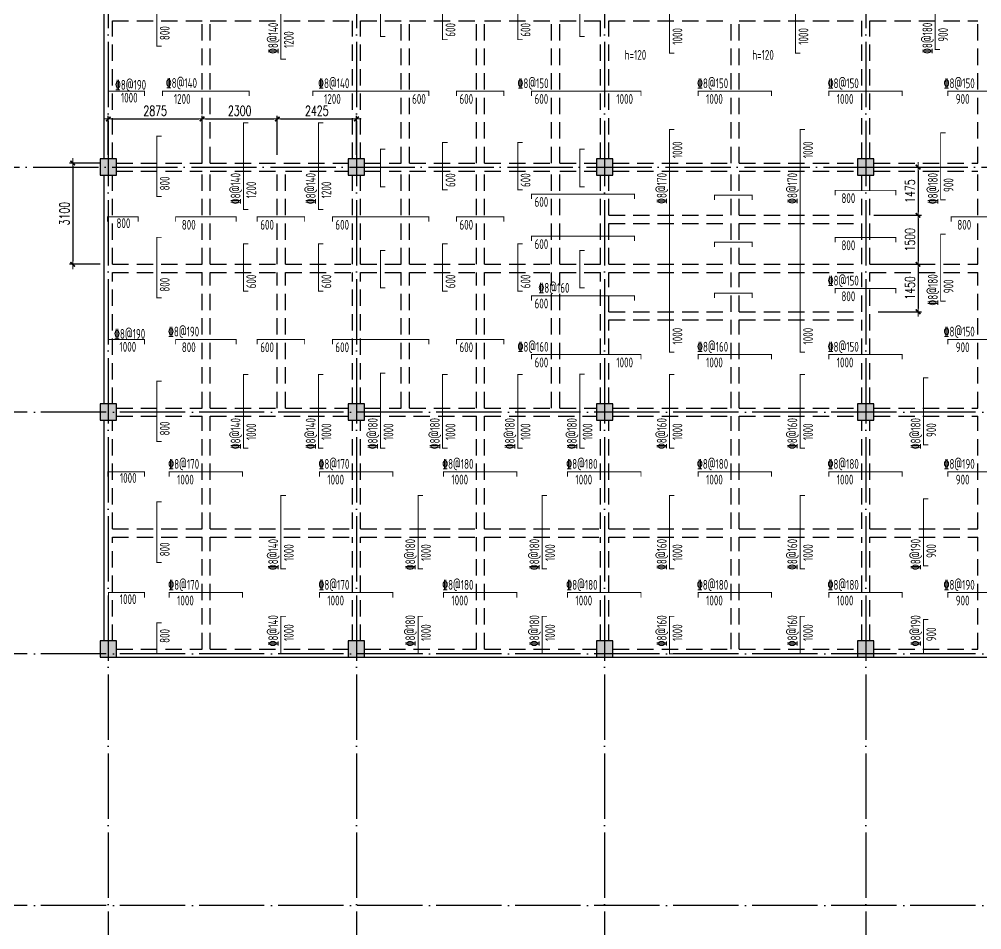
# Model space of a CAD drawing. Extents: x -21254 to 860439, y -324318 to 454338.
# Drawn here: x 447817 to 477293, y 45817 to 73684 of the extents above; entities that cross this region are included whole.
import ezdxf
from ezdxf.enums import TextEntityAlignment as Align

# ---------------------------------------------------------------- set-up
doc = ezdxf.new("R2010")
doc.units = 0
doc.header["$LTSCALE"] = 1000
doc.header["$MEASUREMENT"] = 0
doc.linetypes.add('DASHED', pattern=[0.75, 0.5, -0.25])
doc.linetypes.add('DOTE', pattern=[2.42, 2, -0.2, 0.02, -0.2])
doc.layers.get('0').update_dxf_attribs({"linetype": 'CONTINUOUS'})
doc.layers.get('Defpoints').update_dxf_attribs({"linetype": 'CONTINUOUS', "lineweight": 5})
for name, color, linetype in [('BEAM_CONT', 4, 'CONTINUOUS'), ('BEAM_DASH', 144, 'DASHED'), ('COLU', 7, 'CONTINUOUS'), ('COLU_HATCH', 251, 'CONTINUOUS'), ('DOTE', 1, 'DOTE'), ('FSK_FREIN', 2, 'CONTINUOUS'), ('FSK_FTEXT', 4, 'CONTINUOUS'), ('zq－标准层', 7, 'CONTINUOUS')]:
    doc.layers.add(name, color=color, linetype=linetype)
doc.layers.add('DIM', color=3, linetype='CONTINUOUS', lineweight=5)
doc.styles.add('BW_Rein', font='Tssdeng.shx', dxfattribs={"width": 0.7, "bigfont": 'hztxt.shx'})
doc.styles.add('TSSD_Dimension', font='TXT.shx', dxfattribs={"width": 0.7, "bigfont": 'hztxt.shx'})
doc.styles.add('三级钢', font='tssdeng.shx', dxfattribs={"width": 0.7, "bigfont": 'hzfs.shx'})
doc.dimstyles.new('TSSD_100_100$0', dxfattribs={"dimtxt": 300, "dimasz": 100, "dimexe": 100, "dimexo": 250, "dimgap": 100, "dimtad": 1, "dimdec": 0, "dimzin": 0, "dimdsep": 46, "dimtxsty": 'TSSD_Dimension', "dimblk1": '_tsdbk', "dimblk2": '_tsdbk', "dimsah": 1, "dimcen": 0, "dimdle": 100, "dimclrt": 7, "dimadec": 1, "dimazin": 0, "dimtfac": 1, "dimtdec": 0, "dimtix": 1, "dimtmove": 2, "dimatfit": 3, "dimldrblk": '_tsdbk', "dimfxl": 100, "dimtolj": 1, "dimtzin": 0, "dimarcsym": 0})

# ---------------------------------------------------------------- blocks, each defined once
blk = doc.blocks.new('_tsdbk')
blk.add_line((-1, 0), (1.5, 0))
at = {"const_width": 0.5}
blk.add_lwpolyline([(-0.7, -0.7), (0.7, 0.7)], dxfattribs=at)
blk = doc.blocks.new('*D1651')
at = {"layer": 'Defpoints', "color": 0, "transparency": 16777216}
for p in [(453418, 70632), (450543, 69284), (453418, 69284)]:
    blk.add_point(p, dxfattribs=at)
at = {"layer": 'DIM', "color": 0, "lineweight": -2, "transparency": 16777216}
for p, q in [((450543, 69534), (450543, 70732)), ((450643, 70632), (453318, 70632)), ((453418, 69534), (453418, 70732))]:
    blk.add_line(p, q, dxfattribs=at)
at = {"layer": 'DIM', "color": 0, "lineweight": -2, "transparency": 16777216, "xscale": 100, "yscale": 100, "zscale": 100}
for p, rotation in [((450543, 70632), 179.9999999999999), ((453418, 70632), 359.9999999999999)]:
    blk.add_blockref('_tsdbk', p, dxfattribs=dict(at, rotation=rotation))
at = {"layer": 'DIM', "color": 7, "transparency": 16777216, "insert": (451980, 70882), "char_height": 300, "attachment_point": 5, "style": 'TSSD_Dimension'}
blk.add_mtext('\\A1;2875', dxfattribs=at)
blk = doc.blocks.new('*D1652')
at = {"layer": 'Defpoints', "color": 0, "transparency": 16777216}
for p in [(455718, 70632), (453418, 69284), (455718, 69284)]:
    blk.add_point(p, dxfattribs=at)
at = {"layer": 'DIM', "color": 0, "lineweight": -2, "transparency": 16777216}
for p, q in [((453418, 69534), (453418, 70732)), ((453518, 70632), (455618, 70632)), ((455718, 69534), (455718, 70732))]:
    blk.add_line(p, q, dxfattribs=at)
at = {"layer": 'DIM', "color": 0, "lineweight": -2, "transparency": 16777216, "xscale": 100, "yscale": 100, "zscale": 100}
for p, rotation in [((453418, 70632), 179.9999999999999), ((455718, 70632), 359.9999999999999)]:
    blk.add_blockref('_tsdbk', p, dxfattribs=dict(at, rotation=rotation))
at = {"layer": 'DIM', "color": 7, "transparency": 16777216, "insert": (454568, 70882), "char_height": 300, "attachment_point": 5, "style": 'TSSD_Dimension'}
blk.add_mtext('\\A1;2300', dxfattribs=at)
blk = doc.blocks.new('*D1653')
at = {"layer": 'Defpoints', "color": 0, "transparency": 16777216}
for p in [(458143, 70632), (455718, 69284), (458143, 69284)]:
    blk.add_point(p, dxfattribs=at)
at = {"layer": 'DIM', "color": 0, "lineweight": -2, "transparency": 16777216}
for p, q in [((455718, 69534), (455718, 70732)), ((455818, 70632), (458043, 70632)), ((458143, 69534), (458143, 70732))]:
    blk.add_line(p, q, dxfattribs=at)
at = {"layer": 'DIM', "color": 0, "lineweight": -2, "transparency": 16777216, "xscale": 100, "yscale": 100, "zscale": 100}
for p, rotation in [((455718, 70632), 179.9999999999999), ((458143, 70632), 359.9999999999999)]:
    blk.add_blockref('_tsdbk', p, dxfattribs=dict(at, rotation=rotation))
at = {"layer": 'DIM', "color": 7, "transparency": 16777216, "insert": (456930, 70882), "char_height": 300, "attachment_point": 5, "style": 'TSSD_Dimension'}
blk.add_mtext('\\A1;2425', dxfattribs=at)
blk = doc.blocks.new('*D1654')
at = {"layer": 'Defpoints', "color": 0, "transparency": 16777216}
for p in [(450543, 69284), (449453, 66184), (450543, 66184)]:
    blk.add_point(p, dxfattribs=at)
at = {"layer": 'DIM', "color": 0, "lineweight": -2, "transparency": 16777216}
for p, q in [((450293, 69284), (449353, 69284)), ((449453, 69184), (449453, 66284)), ((450293, 66184), (449353, 66184))]:
    blk.add_line(p, q, dxfattribs=at)
at = {"layer": 'DIM', "color": 0, "lineweight": -2, "transparency": 16777216, "xscale": 100, "yscale": 100, "zscale": 100}
for p, rotation in [((449453, 69284), 89.99999999999993), ((449453, 66184), 269.9999999999999)]:
    blk.add_blockref('_tsdbk', p, dxfattribs=dict(at, rotation=rotation))
at = {"layer": 'DIM', "color": 7, "transparency": 16777216, "insert": (449203, 67734), "char_height": 300, "attachment_point": 5, "rotation": 90, "style": 'TSSD_Dimension'}
blk.add_mtext('\\A1;3100', dxfattribs=at)
blk = doc.blocks.new('*D1384')
at = {"layer": 'Defpoints', "color": 0, "transparency": 16777216}
for p in [(473743, 69159), (473743, 67684), (475344, 67684)]:
    blk.add_point(p, dxfattribs=at)
at = {"layer": 'DIM', "color": 0, "lineweight": -2, "transparency": 16777216}
for p, q in [((473993, 69159), (475444, 69159)), ((475344, 69059), (475344, 67784)), ((473993, 67684), (475444, 67684))]:
    blk.add_line(p, q, dxfattribs=at)
at = {"layer": 'DIM', "color": 0, "lineweight": -2, "transparency": 16777216, "xscale": 100, "yscale": 100, "zscale": 100}
for p, rotation in [((475344, 69159), 89.99999999999993), ((475344, 67684), 269.9999999999999)]:
    blk.add_blockref('_tsdbk', p, dxfattribs=dict(at, rotation=rotation))
at = {"layer": 'DIM', "color": 7, "transparency": 16777216, "insert": (475094, 68422), "char_height": 300, "attachment_point": 5, "rotation": 90, "style": 'TSSD_Dimension'}
blk.add_mtext('\\A1;1475', dxfattribs=at)
blk = doc.blocks.new('*D1385')
at = {"layer": 'Defpoints', "color": 0, "transparency": 16777216}
for p in [(473868, 67684), (473868, 66184), (475344, 66184)]:
    blk.add_point(p, dxfattribs=at)
at = {"layer": 'DIM', "color": 0, "lineweight": -2, "transparency": 16777216}
for p, q in [((474118, 67684), (475444, 67684)), ((475344, 67584), (475344, 66284)), ((474118, 66184), (475444, 66184))]:
    blk.add_line(p, q, dxfattribs=at)
at = {"layer": 'DIM', "color": 0, "lineweight": -2, "transparency": 16777216, "xscale": 100, "yscale": 100, "zscale": 100}
for p, rotation in [((475344, 67684), 90), ((475344, 66184), 270)]:
    blk.add_blockref('_tsdbk', p, dxfattribs=dict(at, rotation=rotation))
at = {"layer": 'DIM', "color": 7, "transparency": 16777216, "insert": (475094, 66934), "char_height": 300, "attachment_point": 5, "rotation": 90, "style": 'TSSD_Dimension'}
blk.add_mtext('\\A1;1500', dxfattribs=at)
blk = doc.blocks.new('*D1386')
at = {"layer": 'Defpoints', "color": 0, "transparency": 16777216}
for p in [(473868, 66184), (473868, 64734), (475344, 64734)]:
    blk.add_point(p, dxfattribs=at)
at = {"layer": 'DIM', "color": 0, "lineweight": -2, "transparency": 16777216}
for p, q in [((474118, 66184), (475444, 66184)), ((475344, 66084), (475344, 64834)), ((474118, 64734), (475444, 64734))]:
    blk.add_line(p, q, dxfattribs=at)
at = {"layer": 'DIM', "color": 0, "lineweight": -2, "transparency": 16777216, "xscale": 100, "yscale": 100, "zscale": 100}
for p, rotation in [((475344, 66184), 90), ((475344, 64734), 270)]:
    blk.add_blockref('_tsdbk', p, dxfattribs=dict(at, rotation=rotation))
at = {"layer": 'DIM', "color": 7, "transparency": 16777216, "insert": (475094, 65459), "char_height": 300, "attachment_point": 5, "rotation": 90, "style": 'TSSD_Dimension'}
blk.add_mtext('\\A1;1450', dxfattribs=at)

msp = doc.modelspace()

# ---------------------------------------------------------------- hatches: boundary and pattern name
at = {"layer": 'COLU_HATCH'}
for points in [[(450792.798, 68909.042), (450792.798, 69409.042), (450292.798, 69409.042), (450292.798, 68909.042)], [(458392.798, 68909.042), (458392.798, 69409.042), (457892.798, 69409.042), (457892.798, 68909.042)], [(465992.798, 68909.042), (465992.798, 69409.042), (465492.798, 69409.042), (465492.798, 68909.042)], [(473992.798, 68909.042), (473992.798, 69409.042), (473492.798, 69409.042), (473492.798, 68909.042)], [(450792.798, 61409.042), (450792.798, 61909.042), (450292.798, 61909.042), (450292.798, 61409.042)], [(458392.798, 61409.042), (458392.798, 61909.042), (457892.798, 61909.042), (457892.798, 61409.042)], [(465992.798, 61409.042), (465992.798, 61909.042), (465492.798, 61909.042), (465492.798, 61409.042)], [(473992.798, 61409.042), (473992.798, 61909.042), (473492.798, 61909.042), (473492.798, 61409.042)], [(450792.798, 54159.042), (450792.798, 54659.042), (450292.798, 54659.042), (450292.798, 54159.042)], [(458392.798, 54159.042), (458392.798, 54659.042), (457892.798, 54659.042), (457892.798, 54159.042)], [(465992.798, 54159.042), (465992.798, 54659.042), (465492.798, 54659.042), (465492.798, 54159.042)], [(473992.798, 54159.042), (473992.798, 54659.042), (473492.798, 54659.042), (473492.798, 54159.042)]]:
    msp.add_hatch(color=256, dxfattribs=at).paths.add_polyline_path(points)

# ---------------------------------------------------------------- linework, layer by layer
at = {"layer": 'BEAM_CONT'}
for p, q in [((450417.798, 69409.042), (450417.798, 76409.042)), ((450417.798, 61909.042), (450417.798, 68909.042)), ((450417.798, 54659.042), (450417.798, 61409.042)), ((450792.798, 54159.042), (457892.798, 54159.042)), ((458392.798, 54159.042), (465492.798, 54159.042)), ((465992.798, 54159.042), (473492.798, 54159.042)), ((473992.798, 54159.042), (480592.798, 54159.042))]:
    msp.add_line(p, q, dxfattribs=at)
at = {"layer": 'BEAM_DASH'}
for p, q in [((450667.798, 73634.042), (453417.798, 73634.042)), ((450667.798, 69409.042), (450667.798, 73634.042)), ((453417.798, 69284.042), (453417.798, 73634.042)), ((453667.798, 73634.042), (458017.798, 73634.042)), ((453667.798, 69284.042), (453667.798, 73634.042)), ((458017.798, 69409.042), (458017.798, 73634.042)), ((458267.798, 73634.042), (459517.798, 73634.042)), ((458267.798, 69409.042), (458267.798, 73634.042)), ((459517.798, 69284.042), (459517.798, 73634.042)), ((459767.798, 73634.042), (461817.798, 73634.042)), ((459767.798, 69284.042), (459767.798, 73634.042)), ((461817.798, 69284.042), (461817.798, 73634.042)), ((462067.798, 73634.042), (464117.798, 73634.042)), ((462067.798, 69284.042), (462067.798, 73634.042)), ((464117.798, 69284.042), (464117.798, 73634.042)), ((464367.798, 73634.042), (465617.798, 73634.042)), ((464367.798, 69284.042), (464367.798, 73634.042)), ((465617.798, 69409.042), (465617.798, 73634.042)), ((465867.798, 73634.042), (469617.798, 73634.042)), ((465867.798, 69409.042), (465867.798, 73634.042)), ((469617.798, 69284.042), (469617.798, 73634.042)), ((469867.798, 73634.042), (473617.798, 73634.042)), ((469867.798, 69284.042), (469867.798, 73634.042)), ((473617.798, 69409.042), (473617.798, 73634.042)), ((473867.798, 73634.042), (477167.798, 73634.042)), ((473867.798, 69409.042), (473867.798, 73634.042)), ((477167.798, 69284.042), (477167.798, 73634.042)), ((450792.798, 69284.042), (453417.798, 69284.042)), ((453667.798, 69284.042), (457892.798, 69284.042)), ((458392.798, 69284.042), (459517.798, 69284.042)), ((459767.798, 69284.042), (461817.798, 69284.042)), ((462067.798, 69284.042), (464117.798, 69284.042)), ((464367.798, 69284.042), (465492.798, 69284.042)), ((465992.798, 69284.042), (469617.798, 69284.042)), ((469867.798, 69284.042), (473492.798, 69284.042)), ((473992.798, 69284.042), (477167.798, 69284.042)), ((450792.798, 69034.042), (453417.798, 69034.042)), ((453417.798, 66184.042), (453417.798, 69034.042)), ((453667.798, 66184.042), (453667.798, 69034.042)), ((453667.798, 69034.042), (455717.798, 69034.042)), ((455717.798, 66184.042), (455717.798, 69034.042)), ((455967.798, 69034.042), (457892.798, 69034.042)), ((455967.798, 66184.042), (455967.798, 69034.042)), ((458392.798, 69034.042), (459517.798, 69034.042)), ((459517.798, 66184.042), (459517.798, 69034.042)), ((459767.798, 69034.042), (461817.798, 69034.042)), ((459767.798, 66184.042), (459767.798, 69034.042)), ((461817.798, 66184.042), (461817.798, 69034.042)), ((462067.798, 69034.042), (464117.798, 69034.042)), ((462067.798, 66184.042), (462067.798, 69034.042)), ((464117.798, 66184.042), (464117.798, 69034.042)), ((464367.798, 69034.042), (465492.798, 69034.042)), ((464367.798, 66184.042), (464367.798, 69034.042)), ((465992.798, 69034.042), (469617.798, 69034.042)), ((469617.798, 67684.042), (469617.798, 69034.042)), ((469867.798, 69034.042), (473492.798, 69034.042)), ((469867.798, 67684.042), (469867.798, 69034.042)), ((473992.798, 69034.042), (477167.798, 69034.042)), ((477167.798, 66184.042), (477167.798, 69034.042)), ((450667.798, 66184.042), (450667.798, 68909.042)), ((458017.798, 66184.042), (458017.798, 68909.042)), ((458267.798, 66184.042), (458267.798, 68909.042)), ((465617.798, 66184.042), (465617.798, 68909.042)), ((465867.798, 67684.042), (465867.798, 68909.042)), ((473617.798, 67684.042), (473617.798, 68909.042)), ((473867.798, 66184.042), (473867.798, 68909.042)), ((465867.798, 67684.042), (469617.798, 67684.042)), ((469867.798, 67684.042), (473617.798, 67684.042)), ((465867.798, 67434.042), (469617.798, 67434.042)), ((465867.798, 66184.042), (465867.798, 67434.042)), ((469617.798, 66184.042), (469617.798, 67434.042)), ((469867.798, 67434.042), (473617.798, 67434.042)), ((469867.798, 66184.042), (469867.798, 67434.042)), ((473617.798, 66184.042), (473617.798, 67434.042)), ((450667.798, 66184.042), (453417.798, 66184.042)), ((453667.798, 66184.042), (455717.798, 66184.042)), ((455967.798, 66184.042), (458017.798, 66184.042)), ((458267.798, 66184.042), (459517.798, 66184.042)), ((459767.798, 66184.042), (461817.798, 66184.042)), ((462067.798, 66184.042), (464117.798, 66184.042)), ((464367.798, 66184.042), (465617.798, 66184.042)), ((465867.798, 66184.042), (469617.798, 66184.042)), ((469867.798, 66184.042), (473617.798, 66184.042)), ((473867.798, 66184.042), (477167.797, 66184.042)), ((450667.798, 65934.042), (453417.798, 65934.042)), ((450667.798, 61909.042), (450667.798, 65934.042)), ((453417.798, 61784.042), (453417.798, 65934.042)), ((453667.798, 65934.042), (455717.798, 65934.042)), ((453667.798, 61784.042), (453667.798, 65934.042)), ((455717.798, 61784.042), (455717.798, 65934.042)), ((455967.798, 65934.042), (458017.798, 65934.042)), ((455967.798, 61784.042), (455967.798, 65934.042)), ((458017.798, 61909.042), (458017.798, 65934.042)), ((458267.798, 65934.042), (459517.798, 65934.042)), ((458267.798, 61909.042), (458267.798, 65934.042)), ((459517.798, 61784.042), (459517.798, 65934.042)), ((459767.798, 65934.042), (461817.798, 65934.042)), ((459767.798, 61784.042), (459767.798, 65934.042)), ((461817.798, 61784.042), (461817.798, 65934.042)), ((462067.798, 65934.042), (464117.798, 65934.042)), ((462067.798, 61784.042), (462067.798, 65934.042)), ((464117.798, 61784.042), (464117.798, 65934.042)), ((464367.798, 61784.042), (464367.798, 65934.042)), ((464367.798, 65934.042), (465617.798, 65934.042)), ((465617.798, 61909.042), (465617.798, 65934.042)), ((465867.798, 65934.042), (469617.798, 65934.042)), ((465867.798, 64734.042), (465867.798, 65934.042)), ((469617.798, 64734.042), (469617.798, 65934.042)), ((469867.798, 64734.042), (469867.798, 65934.042)), ((469867.798, 65934.042), (473617.798, 65934.042)), ((473617.798, 64734.042), (473617.798, 65934.042)), ((473867.798, 65934.042), (477167.798, 65934.042)), ((473867.798, 61909.042), (473867.798, 65934.042)), ((477167.809, 61784.042), (477167.798, 65934.042)), ((465867.798, 64734.042), (469617.798, 64734.042)), ((469867.798, 64734.042), (473617.798, 64734.042)), ((465867.798, 64484.042), (469617.798, 64484.042)), ((465867.798, 61909.042), (465867.798, 64484.042)), ((469617.798, 61784.042), (469617.798, 64484.042)), ((469867.798, 64484.042), (473617.798, 64484.042)), ((469867.798, 61784.042), (469867.798, 64484.042)), ((473617.798, 61909.042), (473617.798, 64484.042)), ((450792.798, 61784.042), (453417.798, 61784.042)), ((453667.798, 61784.042), (455717.798, 61784.042)), ((455967.798, 61784.042), (457892.798, 61784.042)), ((458392.798, 61784.042), (459517.798, 61784.042)), ((459767.798, 61784.042), (461817.798, 61784.042)), ((462067.798, 61784.042), (464117.798, 61784.042)), ((464367.798, 61784.042), (465492.798, 61784.042)), ((465992.798, 61784.042), (469617.798, 61784.042)), ((469867.798, 61784.042), (473492.798, 61784.042)), ((473992.798, 61784.042), (477167.809, 61784.042)), ((450667.798, 58084.042), (450667.798, 61409.042)), ((450792.798, 61534.042), (453417.798, 61534.042)), ((453417.798, 58084.042), (453417.798, 61534.042)), ((453667.798, 58084.042), (453667.798, 61534.042)), ((453667.798, 61534.042), (457892.798, 61534.042)), ((458017.798, 58084.042), (458017.798, 61409.042)), ((458267.798, 58084.042), (458267.798, 61409.042)), ((458392.798, 61534.042), (461817.798, 61534.042)), ((461817.798, 58084.042), (461817.798, 61534.042)), ((462067.798, 61534.042), (465492.798, 61534.042)), ((462067.798, 58084.042), (462067.798, 61534.042)), ((465617.798, 58084.042), (465617.798, 61409.042)), ((465867.798, 58084.042), (465867.798, 61409.042)), ((465992.798, 61534.042), (469617.798, 61534.042)), ((469617.798, 58084.042), (469617.798, 61534.042)), ((469867.798, 61534.042), (473492.798, 61534.042)), ((469867.798, 58084.042), (469867.798, 61534.042)), ((473617.798, 58084.042), (473617.798, 61409.042)), ((473867.798, 58084.042), (473867.798, 61409.042)), ((473992.798, 61534.042), (477167.809, 61534.042)), ((477167.811, 58084.042), (477167.809, 61534.042)), ((450667.798, 58084.042), (453417.798, 58084.042)), ((453667.798, 58084.042), (458017.798, 58084.042)), ((458267.798, 58084.042), (461817.798, 58084.042)), ((462067.798, 58084.042), (465617.798, 58084.042)), ((465867.798, 58084.042), (469617.798, 58084.042)), ((469867.798, 58084.042), (473617.798, 58084.042)), ((473867.798, 58084.042), (477167.811, 58084.042)), ((450667.798, 57834.042), (453417.798, 57834.042)), ((450667.798, 54659.042), (450667.798, 57834.042)), ((453417.798, 54409.042), (453417.798, 57834.042)), ((453667.798, 57834.042), (458017.798, 57834.042)), ((453667.798, 54409.042), (453667.798, 57834.042)), ((458017.798, 54659.042), (458017.798, 57834.042)), ((458267.798, 57834.042), (461817.798, 57834.042)), ((458267.798, 54659.042), (458267.798, 57834.042)), ((461817.798, 54409.042), (461817.798, 57834.042)), ((462067.798, 57834.042), (465617.798, 57834.042)), ((462067.798, 54409.042), (462067.798, 57834.042)), ((465617.798, 54659.042), (465617.798, 57834.042)), ((465867.798, 57834.042), (469617.798, 57834.042)), ((465867.798, 54659.042), (465867.798, 57834.042)), ((469617.798, 54409.042), (469617.798, 57834.042)), ((469867.798, 57834.042), (473617.798, 57834.042)), ((469867.798, 54409.042), (469867.798, 57834.042)), ((473617.798, 54659.042), (473617.798, 57834.042)), ((473867.798, 57834.042), (477167.811, 57834.042)), ((473867.798, 54659.042), (473867.798, 57834.042)), ((477167.813, 54409.042), (477167.811, 57834.042)), ((450792.798, 54409.042), (453417.798, 54409.042)), ((453667.798, 54409.042), (457892.798, 54409.042)), ((458392.798, 54409.042), (461817.798, 54409.042)), ((462067.798, 54409.042), (465492.798, 54409.042)), ((465992.798, 54409.042), (469617.798, 54409.042)), ((469867.798, 54409.042), (473492.798, 54409.042)), ((473992.798, 54409.042), (477167.813, 54409.042))]:
    msp.add_line(p, q, dxfattribs=at)
at = {"layer": 'COLU'}
for points in [[(450792.798, 68909.042), (450792.798, 69409.042), (450292.798, 69409.042), (450292.798, 68909.042)], [(458392.798, 68909.042), (458392.798, 69409.042), (457892.798, 69409.042), (457892.798, 68909.042)], [(465992.798, 68909.042), (465992.798, 69409.042), (465492.798, 69409.042), (465492.798, 68909.042)], [(473992.798, 68909.042), (473992.798, 69409.042), (473492.798, 69409.042), (473492.798, 68909.042)], [(450792.798, 61409.042), (450792.798, 61909.042), (450292.798, 61909.042), (450292.798, 61409.042)], [(458392.798, 61409.042), (458392.798, 61909.042), (457892.798, 61909.042), (457892.798, 61409.042)], [(465992.798, 61409.042), (465992.798, 61909.042), (465492.798, 61909.042), (465492.798, 61409.042)], [(473992.798, 61409.042), (473992.798, 61909.042), (473492.798, 61909.042), (473492.798, 61409.042)], [(450792.798, 54159.042), (450792.798, 54659.042), (450292.798, 54659.042), (450292.798, 54159.042)], [(458392.798, 54159.042), (458392.798, 54659.042), (457892.798, 54659.042), (457892.798, 54159.042)], [(465992.798, 54159.042), (465992.798, 54659.042), (465492.798, 54659.042), (465492.798, 54159.042)], [(473992.798, 54159.042), (473992.798, 54659.042), (473492.798, 54659.042), (473492.798, 54159.042)]]:
    msp.add_lwpolyline(points, close=True, dxfattribs=at)
at = {"layer": 'DOTE', "linetype": 'DOTE'}
for p, q in [((450542.798, 87511.889), (450542.798, 30121.554)), ((458142.798, 87511.889), (458142.798, 30121.554)), ((465742.798, 87511.889), (465742.798, 30121.554)), ((473742.798, 87511.889), (473742.798, 30121.554)), ((409527.167, 69159.042), (489202.48, 69159.042)), ((489202.48, 61659.042), (409527.167, 61659.042)), ((489202.48, 54259.042), (409527.167, 54259.042)), ((489202.48, 46559.042), (409527.167, 46559.042))]:
    msp.add_line(p, q, dxfattribs=at)
at = {"layer": 'FSK_FREIN', "const_width": 30}
for points in [[(455982.562, 72459.447), (455832.562, 72459.447), (455832.563, 77809.447), (455982.563, 77809.447)], [(467882.562, 72649.403), (467732.562, 72649.403), (467732.563, 77809.447), (467882.563, 77809.447)], [(471741.939, 72649.403), (471591.939, 72649.403), (471591.939, 77809.447), (471741.939, 77809.447)], [(452182.562, 72859.447), (452032.562, 72859.447), (452032.563, 74709.447), (452182.563, 74709.447)], [(476017.898, 72759.447), (475867.898, 72759.447), (475867.899, 74809.447), (476017.899, 74809.447)], [(459032.562, 73159.447), (458882.562, 73159.447), (458882.562, 74309.447), (459032.562, 74309.447)], [(460932.562, 73059.447), (460782.562, 73059.447), (460782.563, 74509.447), (460932.563, 74509.447)], [(463232.562, 73059.447), (463082.562, 73059.447), (463082.563, 74509.447), (463232.563, 74509.447)], [(465132.562, 73159.447), (464982.562, 73159.447), (464982.562, 74309.447), (465132.562, 74309.447)], [(450542.629, 71334.447), (450542.629, 71484.447), (451657.562, 71484.447), (451657.562, 71334.447)], [(452207.562, 71334.447), (452207.562, 71484.447), (454857.562, 71484.447), (454857.562, 71334.447)], [(456807.562, 71334.447), (456807.562, 71484.447), (460357.562, 71484.447), (460357.562, 71334.447)], [(461207.562, 71334.447), (461207.562, 71484.447), (462657.562, 71484.447), (462657.562, 71334.447)], [(463507.562, 71334.447), (463507.562, 71484.447), (466857.562, 71484.447), (466857.562, 71334.447)], [(468607.562, 71334.447), (468607.562, 71484.447), (470857.562, 71484.447), (470857.562, 71334.447)], [(472607.562, 71334.447), (472607.562, 71484.447), (474857.562, 71484.447), (474857.562, 71334.447)], [(476257.562, 71334.447), (476257.562, 71484.447), (478307.562, 71484.447), (478307.562, 71334.447)], [(454832.562, 67859.447), (454682.562, 67859.447), (454682.563, 70509.447), (454832.563, 70509.447)], [(457132.562, 67859.447), (456982.562, 67859.447), (456982.563, 70509.447), (457132.563, 70509.447)], [(467882.562, 63493.025), (467732.562, 63493.025), (467732.563, 70309.447), (467882.563, 70309.447)], [(471882.562, 63493.025), (471732.562, 63493.025), (471732.563, 70309.447), (471882.563, 70309.447)], [(476184.813, 68159.447), (476034.813, 68159.447), (476034.813, 70209.447), (476184.813, 70209.447)], [(452182.562, 68259.447), (452032.562, 68259.447), (452032.563, 70109.447), (452182.563, 70109.447)], [(460932.562, 68459.447), (460782.562, 68459.447), (460782.563, 69909.447), (460932.563, 69909.447)], [(463232.562, 68459.447), (463082.562, 68459.447), (463082.563, 69909.447), (463232.563, 69909.447)], [(459032.562, 68559.447), (458882.562, 68559.447), (458882.562, 69709.447), (459032.562, 69709.447)], [(465132.562, 68559.447), (464982.562, 68559.447), (464982.562, 69709.447), (465132.562, 69709.447)], [(472807.562, 68298.007), (472807.562, 68448.007), (474657.562, 68448.007), (474657.562, 68298.007)], [(463507.562, 68182.474), (463507.562, 68332.474), (466657.562, 68332.474), (466657.562, 68182.474)], [(469107.562, 68151.023), (469107.562, 68301.023), (470257.562, 68301.023), (470257.562, 68151.023)], [(450520.204, 67484.447), (450520.204, 67634.447), (451457.562, 67634.447), (451457.562, 67484.447)], [(452607.562, 67484.448), (452607.562, 67634.448), (454457.562, 67634.448), (454457.562, 67484.448)], [(455107.562, 67484.448), (455107.562, 67634.448), (456557.562, 67634.448), (456557.562, 67484.448)], [(457407.562, 67484.447), (457407.562, 67634.447), (460357.562, 67634.447), (460357.562, 67484.447)], [(461207.562, 67484.447), (461207.562, 67634.447), (462657.562, 67634.447), (462657.562, 67484.447)], [(476357.562, 67484.447), (476357.562, 67634.447), (478207.562, 67634.447), (478207.562, 67484.447)], [(452182.562, 65159.447), (452032.562, 65159.447), (452032.563, 67009.447), (452182.563, 67009.447)], [(463507.562, 66892.976), (463507.562, 67042.976), (466657.562, 67042.976), (466657.562, 66892.976)], [(472807.562, 66855.607), (472807.562, 67005.607), (474657.562, 67005.607), (474657.562, 66855.607)], [(476184.813, 65059.447), (476034.813, 65059.447), (476034.813, 67109.447), (476184.813, 67109.447)], [(454832.562, 65359.447), (454682.562, 65359.447), (454682.563, 66809.447), (454832.563, 66809.447)], [(457132.562, 65359.447), (456982.562, 65359.447), (456982.563, 66809.447), (457132.563, 66809.447)], [(459032.562, 65459.447), (458882.562, 65459.447), (458882.562, 66609.447), (459032.562, 66609.447)], [(460932.562, 65359.447), (460782.562, 65359.447), (460782.563, 66809.447), (460932.563, 66809.447)], [(463232.562, 65359.447), (463082.562, 65359.447), (463082.563, 66809.447), (463232.563, 66809.447)], [(465132.562, 65459.447), (464982.562, 65459.447), (464982.562, 66609.447), (465132.562, 66609.447)], [(469107.562, 66708.827), (469107.562, 66858.827), (470257.562, 66858.827), (470257.562, 66708.827)], [(472807.562, 65294.494), (472807.562, 65444.494), (474657.562, 65444.494), (474657.562, 65294.494)], [(463507.562, 65073.096), (463507.562, 65223.096), (466657.562, 65223.096), (466657.562, 65073.096)], [(469107.562, 65147.714), (469107.562, 65297.714), (470257.562, 65297.714), (470257.562, 65147.714)], [(450537.677, 63734.448), (450537.677, 63884.448), (451657.562, 63884.448), (451657.562, 63734.448)], [(452607.562, 63734.448), (452607.562, 63884.448), (454457.562, 63884.448), (454457.562, 63734.448)], [(455107.562, 63734.448), (455107.562, 63884.448), (456557.562, 63884.448), (456557.562, 63734.448)], [(457407.562, 63734.447), (457407.562, 63884.447), (460357.562, 63884.447), (460357.562, 63734.447)], [(461207.562, 63734.447), (461207.562, 63884.447), (462657.562, 63884.447), (462657.562, 63734.447)], [(476257.568, 63734.447), (476257.568, 63884.447), (478307.568, 63884.447), (478307.568, 63734.447)], [(463507.562, 63270.923), (463507.562, 63420.923), (466857.562, 63420.923), (466857.562, 63270.923)], [(468607.562, 63270.922), (468607.562, 63420.922), (470857.562, 63420.922), (470857.562, 63270.922)], [(472607.562, 63270.922), (472607.562, 63420.922), (474857.562, 63420.922), (474857.562, 63270.922)], [(454832.562, 60559.447), (454682.562, 60559.447), (454682.563, 62809.447), (454832.563, 62809.447)], [(457132.562, 60559.447), (456982.562, 60559.447), (456982.563, 62809.447), (457132.563, 62809.447)], [(459032.562, 60559.447), (458882.562, 60559.447), (458882.563, 62850.09), (459032.563, 62850.09)], [(460932.562, 60559.447), (460782.562, 60559.447), (460782.563, 62809.447), (460932.563, 62809.447)], [(463232.562, 60559.447), (463082.562, 60559.447), (463082.563, 62809.447), (463232.563, 62809.447)], [(465132.562, 60559.447), (464982.562, 60559.447), (464982.563, 62822.937), (465132.563, 62822.937)], [(467882.562, 60559.447), (467732.562, 60559.447), (467732.563, 62809.447), (467882.563, 62809.447)], [(471882.562, 60559.447), (471732.562, 60559.447), (471732.563, 62809.447), (471882.563, 62809.447)], [(452182.562, 60759.447), (452032.562, 60759.447), (452032.563, 62609.447), (452182.563, 62609.447)], [(475657.568, 60659.447), (475507.568, 60659.447), (475507.568, 62709.447), (475657.568, 62709.447)], [(450525.106, 59684.448), (450525.106, 59834.448), (451657.562, 59834.448), (451657.562, 59684.448)], [(452407.562, 59684.448), (452407.562, 59834.448), (454657.562, 59834.448), (454657.562, 59684.448)], [(457007.562, 59684.447), (457007.562, 59834.447), (459257.562, 59834.447), (459257.562, 59684.447)], [(460807.562, 59684.447), (460807.562, 59834.447), (463057.562, 59834.447), (463057.562, 59684.447)], [(464607.562, 59684.447), (464607.562, 59834.447), (466857.562, 59834.447), (466857.562, 59684.447)], [(468607.562, 59684.447), (468607.562, 59834.447), (470857.562, 59834.447), (470857.562, 59684.447)], [(472607.562, 59684.447), (472607.562, 59834.447), (474857.562, 59834.447), (474857.562, 59684.447)], [(476257.575, 59684.447), (476257.575, 59834.447), (478307.575, 59834.447), (478307.575, 59684.447)], [(455982.562, 56859.447), (455832.562, 56859.447), (455832.563, 59109.447), (455982.563, 59109.447)], [(460182.562, 56859.447), (460032.562, 56859.447), (460032.563, 59109.447), (460182.563, 59109.447)], [(463982.562, 56859.447), (463832.562, 56859.447), (463832.563, 59109.447), (463982.563, 59109.447)], [(467882.562, 56859.447), (467732.562, 56859.447), (467732.563, 59109.447), (467882.563, 59109.447)], [(471882.562, 56859.447), (471732.562, 56859.447), (471732.563, 59109.447), (471882.563, 59109.447)], [(475657.569, 56959.447), (475507.569, 56959.447), (475507.569, 59009.447), (475657.569, 59009.447)], [(452182.562, 57059.447), (452032.562, 57059.447), (452032.563, 58909.447), (452182.563, 58909.447)], [(450549.629, 55984.448), (450549.629, 56134.448), (451657.562, 56134.448), (451657.562, 55984.448)], [(452407.562, 55984.448), (452407.562, 56134.448), (454657.562, 56134.448), (454657.562, 55984.448)], [(457007.562, 55984.447), (457007.562, 56134.447), (459257.562, 56134.447), (459257.562, 55984.447)], [(460807.562, 55984.447), (460807.562, 56134.447), (463057.562, 56134.447), (463057.562, 55984.447)], [(464607.562, 55984.447), (464607.562, 56134.447), (466857.562, 56134.447), (466857.562, 55984.447)], [(468607.562, 55984.447), (468607.562, 56134.447), (470857.562, 56134.447), (470857.562, 55984.447)], [(472607.562, 55984.447), (472607.562, 56134.447), (474857.562, 56134.447), (474857.562, 55984.447)], [(476257.577, 55984.447), (476257.577, 56134.447), (478307.577, 56134.447), (478307.577, 55984.447)], [(455982.562, 54259.042), (455832.562, 54259.042), (455832.563, 55409.447), (455982.563, 55409.447)], [(460182.562, 54259.042), (460032.562, 54259.042), (460032.563, 55409.447), (460182.563, 55409.447)], [(463982.562, 54259.042), (463832.562, 54259.042), (463832.563, 55409.447), (463982.563, 55409.447)], [(467882.562, 54259.042), (467732.562, 54259.042), (467732.563, 55409.447), (467882.563, 55409.447)], [(471882.562, 54259.042), (471732.562, 54259.042), (471732.563, 55409.447), (471882.563, 55409.447)], [(452182.562, 54259.042), (452032.562, 54259.042), (452032.563, 55209.447), (452182.563, 55209.447)], [(475657.57, 54259.042), (475507.57, 54259.042), (475507.57, 55309.447), (475657.57, 55309.447)]]:
    msp.add_lwpolyline(points, dxfattribs=at)

# ---------------------------------------------------------------- texts
at = {"layer": 'FSK_FTEXT', "style": 'BW_Rein', "width": 0.7}
for s, rotation, p in [('800', 89.9999923, (452122.562, 73259.447)), ('600', 89.9999923, (460872.562, 73359.447)), ('600', 89.9999923, (463172.562, 73359.447)), ('1000', 89.9999985, (467822.562, 73159.447)), ('1000', 89.9999985, (471681.939, 73159.447)), ('900', 89.9999923, (475957.898, 73209.447)), ('1200', 89.9999985, (455922.562, 73059.447)), ('1000', 89.9999923, (467822.562, 69689.068)), ('1000', 89.9999923, (471822.562, 69689.068)), ('800', 89.9999923, (452122.562, 68659.447)), ('1200', 89.9999923, (454772.562, 68459.447)), ('1200', 89.9999923, (457072.562, 68459.447)), ('600', 89.9999923, (460872.562, 68759.447)), ('600', 89.9999923, (463172.562, 68759.447)), ('900', 89.9999923, (476124.813, 68609.447)), ('800', 89.9999923, (452122.562, 65559.447)), ('600', 89.9999923, (454772.562, 65659.447)), ('600', 89.9999923, (457072.562, 65659.447)), ('600', 89.9999923, (460872.562, 65659.447)), ('600', 89.9999923, (463172.562, 65659.447)), ('900', 89.9999923, (476124.813, 65509.447)), ('1000', 89.9999923, (467822.562, 63984.967)), ('1000', 89.9999923, (471822.562, 63984.967)), ('800', 89.9999923, (452122.562, 61159.447)), ('1000', 89.9999923, (454772.562, 61059.447)), ('1000', 89.9999923, (457072.562, 61059.447)), ('1000', 89.9999923, (458972.562, 61059.447)), ('1000', 89.9999923, (460872.562, 61059.447)), ('1000', 89.9999923, (463172.562, 61059.447)), ('1000', 89.9999923, (465072.562, 61059.447)), ('1000', 89.9999923, (467822.562, 61059.447)), ('1000', 89.9999923, (471822.562, 61059.447)), ('900', 89.9999923, (475597.568, 61109.447)), ('800', 89.9999923, (452122.562, 57459.447)), ('1000', 89.9999923, (455922.562, 57359.447)), ('1000', 89.9999923, (460122.562, 57359.447)), ('1000', 89.9999923, (463922.562, 57359.447)), ('1000', 89.9999923, (467822.562, 57359.447)), ('1000', 89.9999923, (471822.562, 57359.447)), ('900', 89.9999923, (475597.569, 57409.447)), ('1000', 89.9999923, (455922.563, 54909.447)), ('1000', 89.9999923, (460122.563, 54909.447)), ('1000', 89.9999923, (463922.563, 54909.447)), ('1000', 89.9999923, (467822.563, 54909.447)), ('1000', 89.9999923, (471822.563, 54909.447)), ('800', 89.9999923, (452122.562, 54809.447)), ('900', 89.9999923, (475597.57, 54859.447))]:
    msp.add_text(s, height=300, rotation=rotation, dxfattribs=at).set_placement(p, align=Align.TOP_CENTER)
for s, rotation, p in [('%%1328@140', 89.9999985, (455742.562, 73579.447)), ('%%1328@180', 89.9999923, (475777.898, 73579.447)), ('%%1328@140', 89.9999923, (454592.562, 68979.447)), ('%%1328@140', 89.9999923, (456892.562, 68979.447)), ('%%1328@170', 89.9999923, (467642.562, 68979.447)), ('%%1328@170', 89.9999923, (471642.562, 68979.447)), ('%%1328@180', 89.9999923, (475944.813, 68979.447)), ('%%1328@180', 89.9999923, (475944.813, 65879.447)), ('%%1328@140', 89.9999923, (454592.562, 61479.447)), ('%%1328@140', 89.9999923, (456892.562, 61479.447)), ('%%1328@180', 89.9999923, (458792.562, 61479.447)), ('%%1328@180', 89.9999923, (460692.562, 61479.447)), ('%%1328@180', 89.9999923, (462992.562, 61479.447)), ('%%1328@180', 89.9999923, (464892.562, 61479.447)), ('%%1328@160', 89.9999923, (467642.562, 61479.447)), ('%%1328@160', 89.9999923, (471642.562, 61479.447)), ('%%1328@180', 89.9999923, (475417.568, 61479.447)), ('%%1328@140', 89.9999923, (455742.562, 57779.447)), ('%%1328@180', 89.9999923, (459942.562, 57779.447)), ('%%1328@180', 89.9999923, (463742.562, 57779.447)), ('%%1328@160', 89.9999923, (467642.562, 57779.447)), ('%%1328@160', 89.9999923, (471642.562, 57779.447)), ('%%1328@190', 89.9999923, (475417.569, 57779.447))]:
    msp.add_text(s, height=300, rotation=rotation, dxfattribs=at).set_placement(p, align=Align.RIGHT)
for s, p in [('%%1328@140', (453262.096, 71582.627)), ('%%1328@140', (457927.562, 71574.447)), ('%%1328@150', (464027.562, 71574.447)), ('%%1328@150', (469527.562, 71574.447)), ('%%1328@150', (473527.562, 71574.447)), ('%%1328@150', (477077.562, 71574.447)), ('%%1328@190', (451702.438, 71526.524)), ('%%1328@150', (473527.562, 65534.494)), ('%%1328@160', (464667.942, 65313.096)), ('%%1328@190', (453327.562, 63974.448)), ('%%1328@150', (477077.568, 63974.447)), ('%%1328@190', (451675.283, 63904.306)), ('%%1328@160', (464027.562, 63510.923)), ('%%1328@160', (469527.562, 63510.922)), ('%%1328@150', (473527.562, 63510.922)), ('%%1328@170', (453327.562, 59924.448)), ('%%1328@170', (457927.562, 59924.447)), ('%%1328@180', (461727.562, 59924.447)), ('%%1328@180', (465527.562, 59924.447)), ('%%1328@180', (469527.562, 59924.447)), ('%%1328@180', (473527.562, 59924.447)), ('%%1328@190', (477077.575, 59924.447)), ('%%1328@170', (453327.562, 56224.448)), ('%%1328@170', (457927.562, 56224.447)), ('%%1328@180', (461727.562, 56224.447)), ('%%1328@180', (465527.562, 56224.447)), ('%%1328@180', (469527.562, 56224.447)), ('%%1328@180', (473527.562, 56224.447)), ('%%1328@190', (477077.577, 56224.447))]:
    msp.add_text(s, height=300, dxfattribs=at).set_placement(p, align=Align.RIGHT)
for s, p in [('1000', (451186.513, 71434.385)), ('1200', (452807.562, 71394.447)), ('1200', (457407.562, 71394.447)), ('600', (460057.562, 71394.447)), ('600', (461507.562, 71394.447)), ('600', (463807.562, 71394.447)), ('1000', (466357.562, 71394.447)), ('1000', (469107.562, 71394.447)), ('1000', (473107.562, 71394.447)), ('900', (476707.562, 71394.447)), ('600', (463807.562, 68242.474)), ('800', (473207.562, 68358.007)), ('800', (451007.502, 67592.031)), ('800', (453007.562, 67544.448)), ('600', (455407.562, 67544.448)), ('600', (457707.562, 67544.447)), ('600', (461507.562, 67544.447)), ('800', (476757.562, 67544.447)), ('600', (463807.562, 66952.976)), ('800', (473207.562, 66915.607)), ('800', (473207.562, 65354.494)), ('600', (463807.562, 65133.096)), ('1000', (451142.973, 63808.477)), ('800', (453007.562, 63794.448)), ('600', (455407.562, 63794.448)), ('600', (457707.562, 63794.447)), ('600', (461507.562, 63794.447)), ('900', (476707.568, 63794.447)), ('600', (463807.562, 63330.923)), ('1000', (466357.562, 63330.923)), ('1000', (469107.562, 63330.922)), ('1000', (473107.562, 63330.922)), ('1000', (451155.486, 59794.081)), ('1000', (452907.562, 59744.448)), ('1000', (457507.562, 59744.447)), ('1000', (461307.562, 59744.447)), ('1000', (465107.562, 59744.447)), ('1000', (469107.562, 59744.447)), ('1000', (473107.562, 59744.447)), ('900', (476707.575, 59744.447)), ('1000', (451151.315, 56083.534)), ('1000', (452907.562, 56044.448)), ('1000', (457507.562, 56044.447)), ('1000', (461307.562, 56044.447)), ('1000', (465107.562, 56044.447)), ('1000', (469107.562, 56044.447)), ('1000', (473107.562, 56044.447)), ('900', (476707.577, 56044.447))]:
    msp.add_text(s, height=300, dxfattribs=at).set_placement(p, align=Align.TOP_CENTER)
for s, p in [('%%1328@140', (455742.562, 54489.447)), ('%%1328@180', (459942.562, 54489.447)), ('%%1328@180', (463742.562, 54489.447)), ('%%1328@160', (467642.562, 54489.447)), ('%%1328@160', (471642.562, 54489.447)), ('%%1328@190', (475417.57, 54489.447))]:
    msp.add_text(s, height=300, rotation=89.9999923, dxfattribs=at).set_placement(p)
at = {"layer": 'zq－标准层', "style": '三级钢', "width": 0.7}
for p in [(466360.004, 72443.011), (470267.367, 72443.011)]:
    msp.add_text('h=120', height=300, dxfattribs=at).set_placement(p)

# ---------------------------------------------------------------- dimensions: what is measured, and where the dimension line sits
at = {"layer": 'DIM'}
for base, p1, p2, picture, middle in [((453417.798, 70631.965), (450542.798, 69284.042), (453417.798, 69284.042), '*D1651', (451980.298, 70881.965)), ((455717.798, 70631.965), (453417.798, 69284.042), (455717.798, 69284.042), '*D1652', (454567.798, 70881.965)), ((458142.798, 70631.965), (455717.798, 69284.042), (458142.798, 69284.042), '*D1653', (456930.298, 70881.965))]:
    dim = msp.add_linear_dim(base=base, p1=p1, p2=p2, dimstyle='TSSD_100_100$0', dxfattribs=at)
    dim.commit()
    dim.dimension.update_dxf_attribs({"geometry": picture, "text_midpoint": middle})
for base, p1, p2, picture, middle in [((449453.213, 66184.042), (450542.798, 69284.042), (450542.798, 66184.042), '*D1654', (449203.213, 67734.042)), ((475344.068, 67684.042), (473742.798, 69159.042), (473742.798, 67684.042), '*D1384', (475094.068, 68421.542)), ((475344.068, 66184.042), (473867.798, 67684.042), (473867.798, 66184.042), '*D1385', (475094.068, 66934.042)), ((475344.068, 64734.042), (473867.798, 66184.042), (473867.798, 64734.042), '*D1386', (475094.068, 65459.042))]:
    dim = msp.add_linear_dim(base=base, p1=p1, p2=p2, angle=90, dimstyle='TSSD_100_100$0', dxfattribs=at)
    dim.commit()
    dim.dimension.update_dxf_attribs({"geometry": picture, "text_midpoint": middle})

doc.saveas('drawing.dxf')
